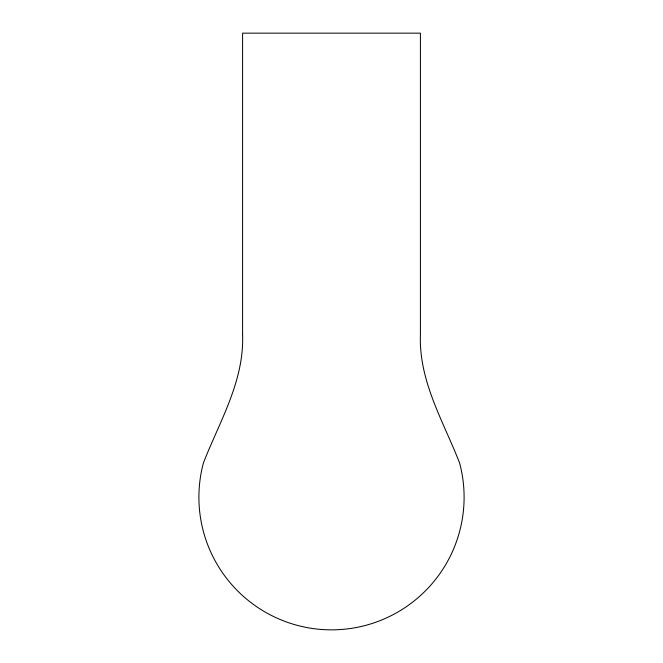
<?xml version="1.0" encoding="UTF-8"?>
<svg xmlns="http://www.w3.org/2000/svg" width="663" height="663" viewBox="0 0 663 663"><rect width="100%" height="100%" fill="white"/><g stroke="black" fill="none" stroke-linecap="round" stroke-linejoin="round"><path stroke-width="0.99" d="M242.592 334.55C244.282 381.15 219.859 420.798 203.417 462.931A132.6 132.6 0 0 0 331.5 629.85A132.6 132.6 0 0 0 459.583 462.931C443.141 420.798 418.718 381.15 420.408 334.55L420.408 33.15L242.592 33.15L242.592 334.55"/></g></svg>
